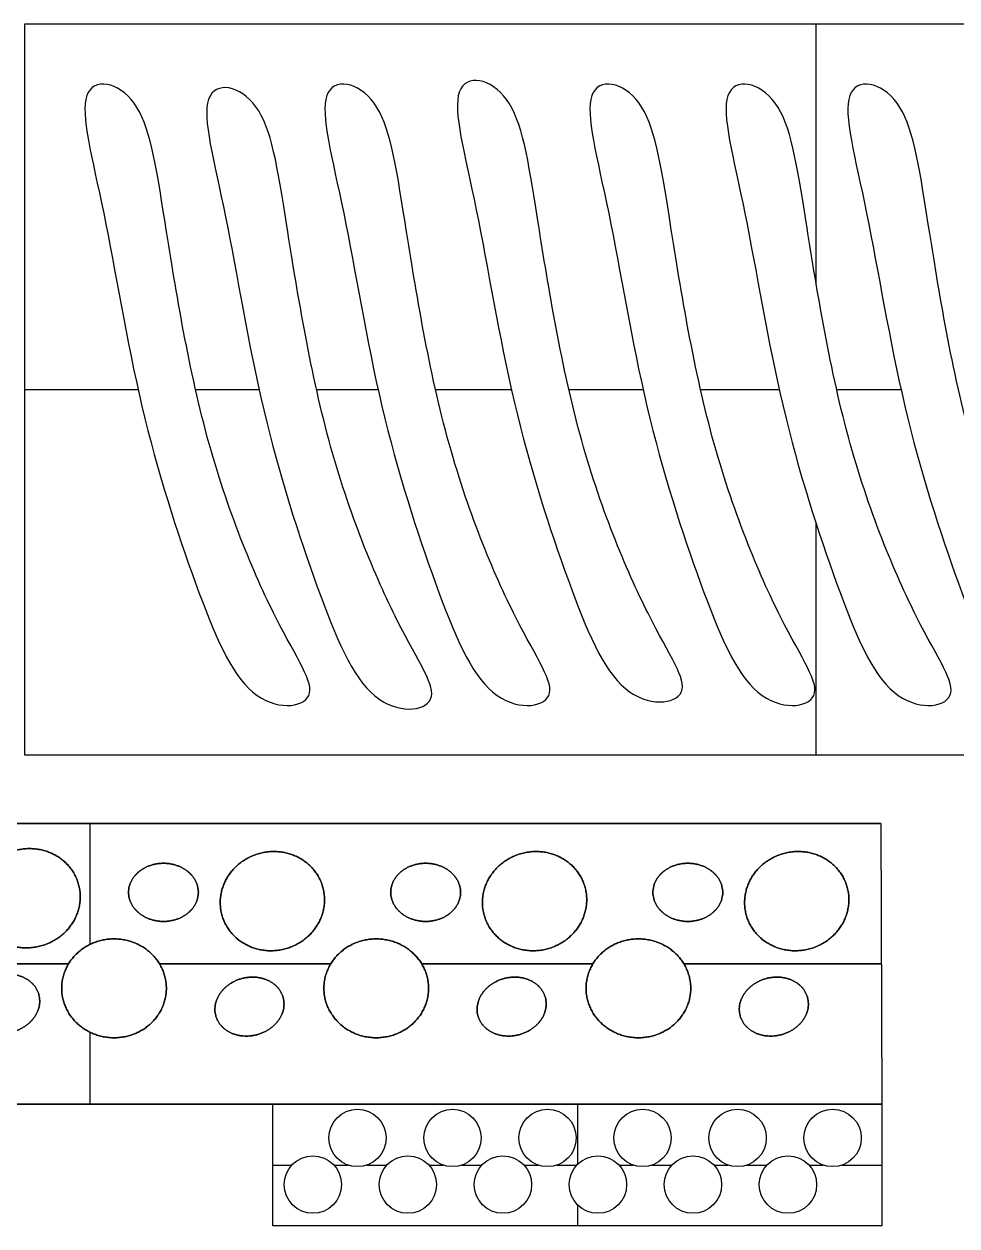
# Model space of a CAD drawing. Header units: millimetres. Extents: x -1400 to 322, y -767 to 376.
# Drawn here: x -682.4 to -376, y -766.7 to -371.9 of the extents above; entities that cross this region are included whole.
import ezdxf

# ---------------------------------------------------------------- set-up
doc = ezdxf.new("R2010")
doc.units = ezdxf.units.MM
doc.layers.add('Default', color=18, linetype='Continuous', true_color=0x000000)

msp = doc.modelspace()

# ---------------------------------------------------------------- linework, layer by layer
at = {"layer": 'Default'}
for p, q in [((-162.25, -371.92, 208.97), (-682.25, -371.92, 208.97)), ((-682.25, -371.92, 208.97), (-682.25, -371.92, 220.97)), ((-162.25, -371.92, 220.97), (-682.25, -371.92, 220.97)), ((-682.25, -371.92, 208.97), (-682.25, -611.92, 208.97)), ((-682.25, -371.92, 220.97), (-682.25, -611.92, 220.97)), ((-162.25, -371.92, 214.97), (-682.25, -371.92, 214.97)), ((-682.25, -371.92, 214.97), (-682.25, -611.92, 214.97)), ((-422.25, -371.92, 208.97), (-422.25, -371.92, 220.97)), ((-422.25, -457.2, 208.97), (-422.25, -371.92, 208.97)), ((-422.25, -457.2, 220.97), (-422.25, -371.92, 220.97)), ((-539.43, -394.27, 208.97), (-539.43, -394.27, 220.97)), ((-661.75, -395.44, 208.97), (-661.75, -395.44, 220.97)), ((-646.22, -397.91, 208.97), (-646.22, -397.91, 220.97)), ((-621.76, -396.62, 208.97), (-621.76, -396.62, 220.97)), ((-582.95, -395.44, 208.97), (-582.95, -395.44, 220.97)), ((-567.42, -397.91, 208.97), (-567.42, -397.91, 220.97)), ((-523.91, -396.74, 208.97), (-523.91, -396.74, 220.97)), ((-495.91, -395.44, 208.97), (-495.91, -395.44, 220.97)), ((-480.39, -397.91, 208.97), (-480.39, -397.91, 220.97)), ((-451.22, -395.44, 208.97), (-451.22, -395.44, 220.97)), ((-435.7, -397.91, 208.97), (-435.7, -397.91, 220.97)), ((-411.22, -395.44, 208.97), (-411.22, -395.44, 220.97)), ((-395.7, -397.91, 208.97), (-395.7, -397.91, 220.97)), ((-606.24, -399.09, 208.97), (-606.24, -399.09, 220.97)), ((-656.2, -434.09, 208.97), (-656.2, -434.09, 220.97)), ((-577.4, -434.09, 208.97), (-577.4, -434.09, 220.97)), ((-533.88, -432.91, 208.97), (-533.88, -432.91, 220.97)), ((-490.37, -434.09, 208.97), (-490.37, -434.09, 220.97)), ((-445.67, -434.09, 208.97), (-445.67, -434.09, 220.97)), ((-405.67, -434.09, 208.97), (-405.67, -434.09, 220.97)), ((-636.06, -436.97, 208.97), (-636.06, -436.97, 220.97)), ((-616.21, -435.27, 208.97), (-616.21, -435.27, 220.97)), ((-596.07, -438.15, 208.97), (-596.07, -438.15, 220.97)), ((-557.26, -436.97, 208.97), (-557.26, -436.97, 220.97)), ((-513.74, -435.8, 208.97), (-513.74, -435.8, 220.97)), ((-470.22, -436.97, 208.97), (-470.22, -436.97, 220.97)), ((-425.53, -436.97, 208.97), (-425.53, -436.97, 220.97)), ((-385.53, -436.97, 208.97), (-385.53, -436.97, 220.97)), ((-682.25, -491.92, 208.97), (-682.25, -491.92, 220.97)), ((-682.25, -491.92, 208.97), (-644.92, -491.92, 208.97)), ((-682.25, -491.92, 220.97), (-644.92, -491.92, 220.97)), ((-626.06, -491.92, 208.97), (-605.19, -491.92, 208.97)), ((-626.06, -491.92, 220.97), (-605.19, -491.92, 220.97)), ((-586.33, -491.92, 208.97), (-566.12, -491.92, 208.97)), ((-586.33, -491.92, 220.97), (-566.12, -491.92, 220.97)), ((-547.26, -491.92, 208.97), (-522.34, -491.92, 208.97)), ((-547.26, -491.92, 220.97), (-522.34, -491.92, 220.97)), ((-503.47, -491.92, 208.97), (-479.09, -491.92, 208.97)), ((-503.47, -491.92, 220.97), (-479.09, -491.92, 220.97)), ((-460.22, -491.92, 208.97), (-434.39, -491.92, 208.97)), ((-460.22, -491.92, 220.97), (-434.39, -491.92, 220.97)), ((-415.53, -491.92, 208.97), (-394.39, -491.92, 208.97)), ((-415.53, -491.92, 220.97), (-394.39, -491.92, 220.97)), ((-521.33, -496.29, 208.97), (-521.33, -496.29, 220.97)), ((-643.65, -497.46, 208.97), (-643.65, -497.46, 220.97)), ((-603.66, -498.64, 208.97), (-603.66, -498.64, 220.97)), ((-564.85, -497.46, 208.97), (-564.85, -497.46, 220.97)), ((-477.82, -497.46, 208.97), (-477.82, -497.46, 220.97)), ((-433.12, -497.46, 208.97), (-433.12, -497.46, 220.97)), ((-393.12, -497.46, 208.97), (-393.12, -497.46, 220.97)), ((-622.19, -507.59, 208.97), (-622.19, -507.59, 220.97)), ((-582.2, -508.77, 208.97), (-582.2, -508.77, 220.97)), ((-543.39, -507.59, 208.97), (-543.39, -507.59, 220.97)), ((-499.87, -506.42, 208.97), (-499.87, -506.42, 220.97)), ((-456.35, -507.59, 208.97), (-456.35, -507.59, 220.97)), ((-411.66, -507.59, 208.97), (-411.66, -507.59, 220.97)), ((-422.25, -611.92, 208.97), (-422.25, -536.02, 208.97)), ((-422.25, -611.92, 220.97), (-422.25, -536.02, 220.97)), ((-626.05, -555.56, 208.97), (-626.05, -555.56, 220.97)), ((-547.25, -555.56, 208.97), (-547.25, -555.56, 220.97)), ((-503.74, -554.39, 208.97), (-503.74, -554.39, 220.97)), ((-460.22, -555.56, 208.97), (-460.22, -555.56, 220.97)), ((-415.53, -555.56, 208.97), (-415.53, -555.56, 220.97)), ((-586.07, -556.74, 208.97), (-586.07, -556.74, 220.97)), ((-599.79, -566.63, 208.97), (-599.79, -566.63, 220.97)), ((-559.8, -567.8, 208.97), (-559.8, -567.8, 220.97)), ((-520.99, -566.63, 208.97), (-520.99, -566.63, 220.97)), ((-477.47, -565.45, 208.97), (-477.47, -565.45, 220.97)), ((-433.95, -566.63, 208.97), (-433.95, -566.63, 220.97)), ((-389.26, -566.63, 208.97), (-389.26, -566.63, 220.97)), ((-607.22, -591.37, 208.97), (-607.22, -591.37, 220.97)), ((-528.42, -591.37, 208.97), (-528.42, -591.37, 220.97)), ((-484.9, -590.19, 208.97), (-484.9, -590.19, 220.97)), ((-466.52, -591.24, 208.97), (-466.52, -591.24, 220.97)), ((-441.38, -591.37, 208.97), (-441.38, -591.37, 220.97)), ((-396.69, -591.37, 208.97), (-396.69, -591.37, 220.97)), ((-588.84, -592.42, 208.97), (-588.84, -592.42, 220.97)), ((-567.23, -592.54, 208.97), (-567.23, -592.54, 220.97)), ((-548.85, -593.59, 208.97), (-548.85, -593.59, 220.97)), ((-510.04, -592.42, 208.97), (-510.04, -592.42, 220.97)), ((-423.01, -592.42, 208.97), (-423.01, -592.42, 220.97)), ((-378.31, -592.42, 208.97), (-378.31, -592.42, 220.97)), ((-682.25, -611.92, 208.97), (-162.25, -611.92, 208.97)), ((-682.25, -611.92, 220.97), (-162.25, -611.92, 220.97)), ((-682.25, -611.92, 208.97), (-682.25, -611.92, 220.97)), ((-682.25, -611.92, 214.97), (-162.25, -611.92, 214.97)), ((-422.25, -611.92, 208.97), (-422.25, -611.92, 220.97)), ((-920.97, -634.49, -74.37), (-400.97, -634.49, -74.37)), ((-400.97, -634.49, -62.37), (-920.97, -634.49, -62.37)), ((-920.97, -634.49, -68.37), (-400.97, -634.49, -68.37)), ((-660.97, -634.49, -74.37), (-660.97, -634.49, -62.37)), ((-660.81, -634.49, -74.37), (-660.81, -674.27, -74.37)), ((-660.81, -634.49, -62.37), (-660.81, -674.27, -62.37)), ((-400.97, -634.49, -74.37), (-400.66, -726.7, -74.37)), ((-400.97, -634.49, -74.37), (-400.97, -634.49, -62.37)), ((-400.97, -634.49, -62.37), (-400.66, -726.7, -62.37)), ((-400.97, -634.49, -68.37), (-400.66, -726.7, -68.37)), ((-672.27, -644.82, -62.37), (-672.27, -644.82, -74.37)), ((-592.05, -645.77, -62.37), (-592.05, -645.77, -74.37)), ((-505.96, -645.77, -62.37), (-505.96, -645.77, -74.37)), ((-419.86, -645.77, -62.37), (-419.86, -645.77, -74.37)), ((-644.69, -650.37, -62.37), (-644.69, -650.37, -74.37)), ((-628.48, -650.37, -62.37), (-628.48, -650.37, -74.37)), ((-558.59, -650.37, -62.37), (-558.59, -650.37, -74.37)), ((-542.38, -650.37, -62.37), (-542.38, -650.37, -74.37)), ((-472.5, -650.37, -62.37), (-472.5, -650.37, -74.37)), ((-456.29, -650.37, -62.37), (-456.29, -650.37, -74.37)), ((-615.53, -652.06, -62.37), (-615.53, -652.06, -74.37)), ((-529.44, -652.06, -62.37), (-529.44, -652.06, -74.37)), ((-443.34, -652.06, -62.37), (-443.34, -652.06, -74.37)), ((-666.33, -667, -62.37), (-666.33, -667, -74.37)), ((-644.69, -663.88, -62.37), (-644.69, -663.88, -74.37)), ((-628.48, -663.88, -62.37), (-628.48, -663.88, -74.37)), ((-558.59, -663.88, -62.37), (-558.59, -663.88, -74.37)), ((-542.38, -663.88, -62.37), (-542.38, -663.88, -74.37)), ((-472.5, -663.88, -62.37), (-472.5, -663.88, -74.37)), ((-456.29, -663.88, -62.37), (-456.29, -663.88, -74.37)), ((-586.11, -667.95, -62.37), (-586.11, -667.95, -74.37)), ((-500.01, -667.95, -62.37), (-500.01, -667.95, -74.37)), ((-413.92, -667.95, -62.37), (-413.92, -667.95, -74.37)), ((-609.59, -674.24, -62.37), (-609.59, -674.24, -74.37)), ((-523.49, -674.24, -62.37), (-523.49, -674.24, -74.37)), ((-437.4, -674.24, -62.37), (-437.4, -674.24, -74.37)), ((-664.97, -677.16, -62.37), (-664.97, -677.16, -74.37)), ((-640.66, -677.16, -62.37), (-640.66, -677.16, -74.37)), ((-578.88, -677.16, -62.37), (-578.88, -677.16, -74.37)), ((-554.57, -677.16, -62.37), (-554.57, -677.16, -74.37)), ((-492.78, -677.16, -62.37), (-492.78, -677.16, -74.37)), ((-468.47, -677.16, -62.37), (-468.47, -677.16, -74.37)), ((-717.58, -680.59, -74.37), (-667.75, -680.59, -74.37)), ((-667.75, -680.59, -62.37), (-717.58, -680.59, -62.37)), ((-637.89, -680.59, -74.37), (-581.65, -680.59, -74.37)), ((-581.65, -680.59, -62.37), (-637.89, -680.59, -62.37)), ((-551.79, -680.59, -74.37), (-495.56, -680.59, -74.37)), ((-495.56, -680.59, -62.37), (-551.79, -680.59, -62.37)), ((-465.7, -680.59, -74.37), (-400.81, -680.59, -74.37)), ((-400.81, -680.59, -62.37), (-465.7, -680.59, -62.37)), ((-400.81, -680.59, -74.37), (-400.81, -680.59, -62.37)), ((-602.27, -686.03, -62.37), (-602.27, -686.03, -74.37)), ((-516.17, -686.03, -62.37), (-516.17, -686.03, -74.37)), ((-430.07, -686.03, -62.37), (-430.07, -686.03, -74.37)), ((-617.92, -690.23, -62.37), (-617.92, -690.23, -74.37)), ((-531.83, -690.23, -62.37), (-531.83, -690.23, -74.37)), ((-445.73, -690.23, -62.37), (-445.73, -690.23, -74.37)), ((-678.99, -698.12, -62.37), (-678.99, -698.12, -74.37)), ((-664.97, -700.12, -62.37), (-664.97, -700.12, -74.37)), ((-640.66, -700.12, -62.37), (-640.66, -700.12, -74.37)), ((-598.77, -699.08, -62.37), (-598.77, -699.08, -74.37)), ((-578.88, -700.12, -62.37), (-578.88, -700.12, -74.37)), ((-554.57, -700.12, -62.37), (-554.57, -700.12, -74.37)), ((-512.68, -699.08, -62.37), (-512.68, -699.08, -74.37)), ((-492.78, -700.12, -62.37), (-492.78, -700.12, -74.37)), ((-468.47, -700.12, -62.37), (-468.47, -700.12, -74.37)), ((-426.58, -699.08, -62.37), (-426.58, -699.08, -74.37)), ((-660.81, -703.01, -74.37), (-660.81, -726.7, -74.37)), ((-660.81, -703.01, -62.37), (-660.81, -726.7, -62.37)), ((-614.43, -703.27, -62.37), (-614.43, -703.27, -74.37)), ((-528.33, -703.27, -62.37), (-528.33, -703.27, -74.37)), ((-442.23, -703.27, -62.37), (-442.23, -703.27, -74.37)), ((-920.66, -726.7, -74.37), (-600.66, -726.7, -74.37)), ((-600.66, -726.7, -62.37), (-920.66, -726.7, -62.37)), ((-920.66, -726.7, -68.37), (-600.66, -726.7, -68.37)), ((-660.66, -726.7, -74.37), (-660.66, -726.7, -62.37)), ((-400.66, -726.7, -62.37), (-600.66, -726.7, -62.37)), ((-600.66, -726.7, -74.37), (-400.66, -726.7, -74.37)), ((-600.66, -726.7, -62.37), (-600.66, -726.7, -74.37)), ((-600.66, -766.7, -62.37), (-600.66, -726.7, -62.37)), ((-600.66, -766.7, -74.37), (-600.66, -726.7, -74.37)), ((-600.66, -766.7, -68.37), (-600.66, -726.7, -68.37)), ((-500.66, -726.7, -62.37), (-500.66, -746.54, -62.37)), ((-500.66, -726.7, -74.37), (-500.66, -746.54, -74.37)), ((-400.66, -726.7, -74.37), (-400.66, -726.7, -62.37)), ((-400.66, -726.7, -62.37), (-400.66, -766.7, -62.37)), ((-400.66, -726.7, -74.37), (-400.66, -766.7, -74.37)), ((-400.66, -726.7, -68.37), (-400.66, -766.7, -68.37)), ((-580.08, -731.74, -62.37), (-580.08, -731.74, -74.37)), ((-566.81, -730.58, -62.37), (-566.81, -730.58, -74.37)), ((-548.88, -731.74, -62.37), (-548.88, -731.74, -74.37)), ((-535.61, -730.58, -62.37), (-535.61, -730.58, -74.37)), ((-517.68, -731.74, -62.37), (-517.68, -731.74, -74.37)), ((-504.41, -730.58, -62.37), (-504.41, -730.58, -74.37)), ((-486.48, -731.74, -62.37), (-486.48, -731.74, -74.37)), ((-473.2, -730.58, -62.37), (-473.2, -730.58, -74.37)), ((-455.28, -731.74, -62.37), (-455.28, -731.74, -74.37)), ((-442, -730.58, -62.37), (-442, -730.58, -74.37)), ((-424.08, -731.74, -62.37), (-424.08, -731.74, -74.37)), ((-410.8, -730.58, -62.37), (-410.8, -730.58, -74.37)), ((-581.46, -745.89, -62.37), (-581.46, -745.89, -74.37)), ((-578.92, -745.01, -62.37), (-578.92, -745.01, -74.37)), ((-565.65, -743.85, -62.37), (-565.65, -743.85, -74.37)), ((-550.26, -745.89, -62.37), (-550.26, -745.89, -74.37)), ((-547.72, -745.01, -62.37), (-547.72, -745.01, -74.37)), ((-534.44, -743.85, -62.37), (-534.44, -743.85, -74.37)), ((-519.06, -745.89, -62.37), (-519.06, -745.89, -74.37)), ((-516.52, -745.01, -62.37), (-516.52, -745.01, -74.37)), ((-503.24, -743.85, -62.37), (-503.24, -743.85, -74.37)), ((-487.86, -745.89, -62.37), (-487.86, -745.89, -74.37)), ((-485.32, -745.01, -62.37), (-485.32, -745.01, -74.37)), ((-472.04, -743.85, -62.37), (-472.04, -743.85, -74.37)), ((-456.65, -745.89, -62.37), (-456.65, -745.89, -74.37)), ((-454.12, -745.01, -62.37), (-454.12, -745.01, -74.37)), ((-440.84, -743.85, -62.37), (-440.84, -743.85, -74.37)), ((-425.45, -745.89, -62.37), (-425.45, -745.89, -74.37)), ((-422.92, -745.01, -62.37), (-422.92, -745.01, -74.37)), ((-409.64, -743.85, -62.37), (-409.64, -743.85, -74.37)), ((-600.66, -746.7, -62.37), (-600.66, -746.7, -74.37)), ((-600.66, -746.7, -62.37), (-594.42, -746.7, -62.37)), ((-600.66, -746.7, -74.37), (-594.42, -746.7, -74.37)), ((-594.74, -747.06, -62.37), (-594.74, -747.06, -74.37)), ((-580.61, -746.7, -62.37), (-575.96, -746.7, -62.37)), ((-580.61, -746.7, -74.37), (-575.96, -746.7, -74.37)), ((-569.77, -746.7, -62.37), (-563.22, -746.7, -62.37)), ((-569.77, -746.7, -74.37), (-563.22, -746.7, -74.37)), ((-563.53, -747.06, -62.37), (-563.53, -747.06, -74.37)), ((-549.41, -746.7, -62.37), (-544.75, -746.7, -62.37)), ((-549.41, -746.7, -74.37), (-544.75, -746.7, -74.37)), ((-538.57, -746.7, -62.37), (-532.02, -746.7, -62.37)), ((-538.57, -746.7, -74.37), (-532.02, -746.7, -74.37)), ((-532.33, -747.06, -62.37), (-532.33, -747.06, -74.37)), ((-518.21, -746.7, -62.37), (-513.55, -746.7, -62.37)), ((-518.21, -746.7, -74.37), (-513.55, -746.7, -74.37)), ((-507.37, -746.7, -62.37), (-500.82, -746.7, -62.37)), ((-507.37, -746.7, -74.37), (-500.82, -746.7, -74.37)), ((-501.13, -747.06, -62.37), (-501.13, -747.06, -74.37)), ((-487.01, -746.7, -62.37), (-482.35, -746.7, -62.37)), ((-487.01, -746.7, -74.37), (-482.35, -746.7, -74.37)), ((-476.17, -746.7, -62.37), (-469.61, -746.7, -62.37)), ((-476.17, -746.7, -74.37), (-469.61, -746.7, -74.37)), ((-469.93, -747.06, -62.37), (-469.93, -747.06, -74.37)), ((-455.81, -746.7, -62.37), (-451.15, -746.7, -62.37)), ((-455.81, -746.7, -74.37), (-451.15, -746.7, -74.37)), ((-444.97, -746.7, -62.37), (-438.41, -746.7, -62.37)), ((-444.97, -746.7, -74.37), (-438.41, -746.7, -74.37)), ((-438.73, -747.06, -62.37), (-438.73, -747.06, -74.37)), ((-424.61, -746.7, -62.37), (-419.95, -746.7, -62.37)), ((-424.61, -746.7, -74.37), (-419.95, -746.7, -74.37)), ((-413.77, -746.7, -62.37), (-400.66, -746.7, -62.37)), ((-413.77, -746.7, -74.37), (-400.66, -746.7, -74.37)), ((-400.66, -746.7, -62.37), (-400.66, -746.7, -74.37)), ((-593.57, -760.33, -62.37), (-593.57, -760.33, -74.37)), ((-580.3, -759.17, -62.37), (-580.3, -759.17, -74.37)), ((-562.37, -760.33, -62.37), (-562.37, -760.33, -74.37)), ((-549.1, -759.17, -62.37), (-549.1, -759.17, -74.37)), ((-531.17, -760.33, -62.37), (-531.17, -760.33, -74.37)), ((-517.9, -759.17, -62.37), (-517.9, -759.17, -74.37)), ((-500.66, -759.69, -62.37), (-500.66, -766.7, -62.37)), ((-500.66, -759.69, -74.37), (-500.66, -766.7, -74.37)), ((-499.97, -760.33, -62.37), (-499.97, -760.33, -74.37)), ((-486.69, -759.17, -62.37), (-486.69, -759.17, -74.37)), ((-468.77, -760.33, -62.37), (-468.77, -760.33, -74.37)), ((-455.49, -759.17, -62.37), (-455.49, -759.17, -74.37)), ((-437.57, -760.33, -62.37), (-437.57, -760.33, -74.37)), ((-424.29, -759.17, -62.37), (-424.29, -759.17, -74.37)), ((-400.66, -766.7, -62.37), (-600.66, -766.7, -62.37)), ((-600.66, -766.7, -62.37), (-600.66, -766.7, -74.37)), ((-400.66, -766.7, -74.37), (-600.66, -766.7, -74.37)), ((-400.66, -766.7, -68.37), (-600.66, -766.7, -68.37)), ((-500.66, -766.7, -62.37), (-500.66, -766.7, -74.37)), ((-400.66, -766.7, -62.37), (-400.66, -766.7, -74.37))]:
    msp.add_line(p, q, dxfattribs=at)
for centre in [(-572.87, -737.8, -62.37), (-572.87, -737.8, -74.37), (-541.66, -737.8, -62.37), (-541.66, -737.8, -74.37), (-510.46, -737.8, -62.37), (-510.46, -737.8, -74.37), (-479.26, -737.8, -62.37), (-479.26, -737.8, -74.37), (-448.06, -737.8, -62.37), (-448.06, -737.8, -74.37), (-416.86, -737.8, -62.37), (-416.86, -737.8, -74.37), (-587.52, -753.11, -62.37), (-587.52, -753.11, -74.37), (-556.32, -753.11, -62.37), (-556.32, -753.11, -74.37), (-525.11, -753.11, -62.37), (-525.11, -753.11, -74.37), (-493.91, -753.11, -62.37), (-493.91, -753.11, -74.37), (-462.71, -753.11, -62.37), (-462.71, -753.11, -74.37), (-431.51, -753.11, -62.37), (-431.51, -753.11, -74.37)]:
    msp.add_circle(centre, 9.42, dxfattribs=at)
for points in [[(-661.75, -395.44, 208.97), (-659.58, -389.29, 208.97), (-651.33, -390.91, 208.97), (-646.22, -397.91, 208.97), (-641.12, -404.92, 208.97), (-639.17, -417.29, 208.97), (-636.06, -436.97, 208.97), (-632.95, -456.66, 208.97), (-628.68, -483.64, 208.97), (-622.19, -507.59, 208.97), (-615.69, -531.54, 208.97), (-606.95, -552.45, 208.97), (-599.79, -566.63, 208.97), (-592.62, -580.8, 208.97), (-587.03, -588.25, 208.97), (-588.84, -592.42, 208.97), (-590.65, -596.59, 208.97), (-599.86, -597.49, 208.97), (-607.22, -591.37, 208.97), (-614.57, -585.25, 208.97), (-620.06, -572.11, 208.97), (-626.05, -555.56, 208.97), (-632.05, -539.01, 208.97), (-638.56, -519.05, 208.97), (-643.65, -497.46, 208.97), (-648.74, -475.87, 208.97), (-652.4, -452.66, 208.97), (-656.2, -434.09, 208.97), (-659.99, -415.52, 208.97), (-663.91, -401.59, 208.97), (-661.75, -395.44, 208.97)], [(-661.75, -395.44, 220.97), (-659.58, -389.29, 220.97), (-651.33, -390.91, 220.97), (-646.22, -397.91, 220.97), (-641.12, -404.92, 220.97), (-639.17, -417.29, 220.97), (-636.06, -436.97, 220.97), (-632.95, -456.66, 220.97), (-628.68, -483.64, 220.97), (-622.19, -507.59, 220.97), (-615.69, -531.54, 220.97), (-606.95, -552.45, 220.97), (-599.79, -566.63, 220.97), (-592.62, -580.8, 220.97), (-587.03, -588.25, 220.97), (-588.84, -592.42, 220.97), (-590.65, -596.59, 220.97), (-599.86, -597.49, 220.97), (-607.22, -591.37, 220.97), (-614.57, -585.25, 220.97), (-620.06, -572.11, 220.97), (-626.05, -555.56, 220.97), (-632.05, -539.01, 220.97), (-638.56, -519.05, 220.97), (-643.65, -497.46, 220.97), (-648.74, -475.87, 220.97), (-652.4, -452.66, 220.97), (-656.2, -434.09, 220.97), (-659.99, -415.52, 220.97), (-663.91, -401.59, 220.97), (-661.75, -395.44, 220.97)], [(-621.76, -396.62, 208.97), (-619.59, -390.47, 208.97), (-611.34, -392.09, 208.97), (-606.24, -399.09, 208.97), (-601.13, -406.09, 208.97), (-599.18, -418.47, 208.97), (-596.07, -438.15, 208.97), (-592.96, -457.83, 208.97), (-588.7, -484.82, 208.97), (-582.2, -508.77, 208.97), (-575.7, -532.72, 208.97), (-566.96, -553.63, 208.97), (-559.8, -567.8, 208.97), (-552.63, -581.98, 208.97), (-547.04, -589.42, 208.97), (-548.85, -593.59, 208.97), (-550.66, -597.76, 208.97), (-559.88, -598.66, 208.97), (-567.23, -592.54, 208.97), (-574.58, -586.43, 208.97), (-580.07, -573.29, 208.97), (-586.07, -556.74, 208.97), (-592.06, -540.19, 208.97), (-598.57, -520.23, 208.97), (-603.66, -498.64, 208.97), (-608.75, -477.05, 208.97), (-612.42, -453.84, 208.97), (-616.21, -435.27, 208.97), (-620, -416.69, 208.97), (-623.93, -402.77, 208.97), (-621.76, -396.62, 208.97)], [(-621.76, -396.62, 220.97), (-619.59, -390.47, 220.97), (-611.34, -392.09, 220.97), (-606.24, -399.09, 220.97), (-601.13, -406.09, 220.97), (-599.18, -418.47, 220.97), (-596.07, -438.15, 220.97), (-592.96, -457.83, 220.97), (-588.7, -484.82, 220.97), (-582.2, -508.77, 220.97), (-575.7, -532.72, 220.97), (-566.96, -553.63, 220.97), (-559.8, -567.8, 220.97), (-552.63, -581.98, 220.97), (-547.04, -589.42, 220.97), (-548.85, -593.59, 220.97), (-550.66, -597.76, 220.97), (-559.88, -598.66, 220.97), (-567.23, -592.54, 220.97), (-574.58, -586.43, 220.97), (-580.07, -573.29, 220.97), (-586.07, -556.74, 220.97), (-592.06, -540.19, 220.97), (-598.57, -520.23, 220.97), (-603.66, -498.64, 220.97), (-608.75, -477.05, 220.97), (-612.42, -453.84, 220.97), (-616.21, -435.27, 220.97), (-620, -416.69, 220.97), (-623.93, -402.77, 220.97), (-621.76, -396.62, 220.97)], [(-582.95, -395.44, 208.97), (-580.78, -389.29, 208.97), (-572.53, -390.91, 208.97), (-567.42, -397.91, 208.97), (-562.32, -404.92, 208.97), (-560.37, -417.29, 208.97), (-557.26, -436.97, 208.97), (-554.15, -456.66, 208.97), (-549.88, -483.64, 208.97), (-543.39, -507.59, 208.97), (-536.89, -531.54, 208.97), (-528.15, -552.45, 208.97), (-520.99, -566.63, 208.97), (-513.82, -580.8, 208.97), (-508.23, -588.25, 208.97), (-510.04, -592.42, 208.97), (-511.85, -596.59, 208.97), (-521.06, -597.49, 208.97), (-528.42, -591.37, 208.97), (-535.77, -585.25, 208.97), (-541.26, -572.11, 208.97), (-547.25, -555.56, 208.97), (-553.25, -539.01, 208.97), (-559.76, -519.05, 208.97), (-564.85, -497.46, 208.97), (-569.94, -475.87, 208.97), (-573.6, -452.66, 208.97), (-577.4, -434.09, 208.97), (-581.19, -415.52, 208.97), (-585.11, -401.59, 208.97), (-582.95, -395.44, 208.97)], [(-582.95, -395.44, 220.97), (-580.78, -389.29, 220.97), (-572.53, -390.91, 220.97), (-567.42, -397.91, 220.97), (-562.32, -404.92, 220.97), (-560.37, -417.29, 220.97), (-557.26, -436.97, 220.97), (-554.15, -456.66, 220.97), (-549.88, -483.64, 220.97), (-543.39, -507.59, 220.97), (-536.89, -531.54, 220.97), (-528.15, -552.45, 220.97), (-520.99, -566.63, 220.97), (-513.82, -580.8, 220.97), (-508.23, -588.25, 220.97), (-510.04, -592.42, 220.97), (-511.85, -596.59, 220.97), (-521.06, -597.49, 220.97), (-528.42, -591.37, 220.97), (-535.77, -585.25, 220.97), (-541.26, -572.11, 220.97), (-547.25, -555.56, 220.97), (-553.25, -539.01, 220.97), (-559.76, -519.05, 220.97), (-564.85, -497.46, 220.97), (-569.94, -475.87, 220.97), (-573.6, -452.66, 220.97), (-577.4, -434.09, 220.97), (-581.19, -415.52, 220.97), (-585.11, -401.59, 220.97), (-582.95, -395.44, 220.97)], [(-539.43, -394.27, 208.97), (-537.27, -388.11, 208.97), (-529.01, -389.74, 208.97), (-523.91, -396.74, 208.97), (-518.8, -403.74, 208.97), (-516.85, -416.12, 208.97), (-513.74, -435.8, 208.97), (-510.63, -455.48, 208.97), (-506.37, -482.47, 208.97), (-499.87, -506.42, 208.97), (-493.37, -530.36, 208.97), (-484.64, -551.27, 208.97), (-477.47, -565.45, 208.97), (-470.31, -579.63, 208.97), (-464.71, -587.07, 208.97), (-466.52, -591.24, 208.97), (-468.33, -595.41, 208.97), (-477.55, -596.31, 208.97), (-484.9, -590.19, 208.97), (-492.25, -584.07, 208.97), (-497.74, -570.94, 208.97), (-503.74, -554.39, 208.97), (-509.74, -537.84, 208.97), (-516.25, -517.87, 208.97), (-521.33, -496.29, 208.97), (-526.42, -474.7, 208.97), (-530.09, -451.48, 208.97), (-533.88, -432.91, 208.97), (-537.68, -414.34, 208.97), (-541.6, -400.42, 208.97), (-539.43, -394.27, 208.97)], [(-539.43, -394.27, 220.97), (-537.27, -388.11, 220.97), (-529.01, -389.74, 220.97), (-523.91, -396.74, 220.97), (-518.8, -403.74, 220.97), (-516.85, -416.12, 220.97), (-513.74, -435.8, 220.97), (-510.63, -455.48, 220.97), (-506.37, -482.47, 220.97), (-499.87, -506.42, 220.97), (-493.37, -530.36, 220.97), (-484.64, -551.27, 220.97), (-477.47, -565.45, 220.97), (-470.31, -579.63, 220.97), (-464.71, -587.07, 220.97), (-466.52, -591.24, 220.97), (-468.33, -595.41, 220.97), (-477.55, -596.31, 220.97), (-484.9, -590.19, 220.97), (-492.25, -584.07, 220.97), (-497.74, -570.94, 220.97), (-503.74, -554.39, 220.97), (-509.74, -537.84, 220.97), (-516.25, -517.87, 220.97), (-521.33, -496.29, 220.97), (-526.42, -474.7, 220.97), (-530.09, -451.48, 220.97), (-533.88, -432.91, 220.97), (-537.68, -414.34, 220.97), (-541.6, -400.42, 220.97), (-539.43, -394.27, 220.97)], [(-495.91, -395.44, 208.97), (-493.75, -389.29, 208.97), (-485.5, -390.91, 208.97), (-480.39, -397.91, 208.97), (-475.29, -404.92, 208.97), (-473.33, -417.29, 208.97), (-470.22, -436.97, 208.97), (-467.12, -456.66, 208.97), (-462.85, -483.64, 208.97), (-456.35, -507.59, 208.97), (-449.85, -531.54, 208.97), (-441.12, -552.45, 208.97), (-433.95, -566.63, 208.97), (-426.79, -580.8, 208.97), (-421.2, -588.25, 208.97), (-423.01, -592.42, 208.97), (-424.82, -596.59, 208.97), (-434.03, -597.49, 208.97), (-441.38, -591.37, 208.97), (-448.73, -585.25, 208.97), (-454.22, -572.11, 208.97), (-460.22, -555.56, 208.97), (-466.22, -539.01, 208.97), (-472.73, -519.05, 208.97), (-477.82, -497.46, 208.97), (-482.9, -475.87, 208.97), (-486.57, -452.66, 208.97), (-490.37, -434.09, 208.97), (-494.16, -415.52, 208.97), (-498.08, -401.59, 208.97), (-495.91, -395.44, 208.97)], [(-495.91, -395.44, 220.97), (-493.75, -389.29, 220.97), (-485.5, -390.91, 220.97), (-480.39, -397.91, 220.97), (-475.29, -404.92, 220.97), (-473.33, -417.29, 220.97), (-470.22, -436.97, 220.97), (-467.12, -456.66, 220.97), (-462.85, -483.64, 220.97), (-456.35, -507.59, 220.97), (-449.85, -531.54, 220.97), (-441.12, -552.45, 220.97), (-433.95, -566.63, 220.97), (-426.79, -580.8, 220.97), (-421.2, -588.25, 220.97), (-423.01, -592.42, 220.97), (-424.82, -596.59, 220.97), (-434.03, -597.49, 220.97), (-441.38, -591.37, 220.97), (-448.73, -585.25, 220.97), (-454.22, -572.11, 220.97), (-460.22, -555.56, 220.97), (-466.22, -539.01, 220.97), (-472.73, -519.05, 220.97), (-477.82, -497.46, 220.97), (-482.9, -475.87, 220.97), (-486.57, -452.66, 220.97), (-490.37, -434.09, 220.97), (-494.16, -415.52, 220.97), (-498.08, -401.59, 220.97), (-495.91, -395.44, 220.97)], [(-451.22, -395.44, 208.97), (-449.06, -389.29, 208.97), (-440.8, -390.91, 208.97), (-435.7, -397.91, 208.97), (-430.6, -404.92, 208.97), (-428.64, -417.29, 208.97), (-425.53, -436.97, 208.97), (-422.42, -456.66, 208.97), (-418.16, -483.64, 208.97), (-411.66, -507.59, 208.97), (-405.16, -531.54, 208.97), (-396.43, -552.45, 208.97), (-389.26, -566.63, 208.97), (-382.1, -580.8, 208.97), (-376.5, -588.25, 208.97), (-378.31, -592.42, 208.97), (-380.12, -596.59, 208.97), (-389.34, -597.49, 208.97), (-396.69, -591.37, 208.97), (-404.04, -585.25, 208.97), (-409.53, -572.11, 208.97), (-415.53, -555.56, 208.97), (-421.53, -539.01, 208.97), (-428.04, -519.05, 208.97), (-433.12, -497.46, 208.97), (-438.21, -475.87, 208.97), (-441.88, -452.66, 208.97), (-445.67, -434.09, 208.97), (-449.47, -415.52, 208.97), (-453.39, -401.59, 208.97), (-451.22, -395.44, 208.97)], [(-451.22, -395.44, 220.97), (-449.06, -389.29, 220.97), (-440.8, -390.91, 220.97), (-435.7, -397.91, 220.97), (-430.6, -404.92, 220.97), (-428.64, -417.29, 220.97), (-425.53, -436.97, 220.97), (-422.42, -456.66, 220.97), (-418.16, -483.64, 220.97), (-411.66, -507.59, 220.97), (-405.16, -531.54, 220.97), (-396.43, -552.45, 220.97), (-389.26, -566.63, 220.97), (-382.1, -580.8, 220.97), (-376.5, -588.25, 220.97), (-378.31, -592.42, 220.97), (-380.12, -596.59, 220.97), (-389.34, -597.49, 220.97), (-396.69, -591.37, 220.97), (-404.04, -585.25, 220.97), (-409.53, -572.11, 220.97), (-415.53, -555.56, 220.97), (-421.53, -539.01, 220.97), (-428.04, -519.05, 220.97), (-433.12, -497.46, 220.97), (-438.21, -475.87, 220.97), (-441.88, -452.66, 220.97), (-445.67, -434.09, 220.97), (-449.47, -415.52, 220.97), (-453.39, -401.59, 220.97), (-451.22, -395.44, 220.97)], [(-411.22, -395.44, 208.97), (-409.06, -389.29, 208.97), (-400.8, -390.91, 208.97), (-395.7, -397.91, 208.97), (-390.6, -404.92, 208.97), (-388.64, -417.29, 208.97), (-385.53, -436.97, 208.97), (-382.42, -456.66, 208.97), (-378.16, -483.64, 208.97), (-371.66, -507.59, 208.97), (-365.16, -531.54, 208.97), (-356.43, -552.45, 208.97), (-349.26, -566.63, 208.97), (-342.1, -580.8, 208.97), (-336.5, -588.25, 208.97), (-338.31, -592.42, 208.97), (-340.12, -596.59, 208.97), (-349.34, -597.49, 208.97), (-356.69, -591.37, 208.97), (-364.04, -585.25, 208.97), (-369.53, -572.11, 208.97), (-375.53, -555.56, 208.97), (-381.53, -539.01, 208.97), (-388.04, -519.05, 208.97), (-393.12, -497.46, 208.97), (-398.21, -475.87, 208.97), (-401.88, -452.66, 208.97), (-405.67, -434.09, 208.97), (-409.47, -415.52, 208.97), (-413.39, -401.59, 208.97), (-411.22, -395.44, 208.97)], [(-411.22, -395.44, 220.97), (-409.06, -389.29, 220.97), (-400.8, -390.91, 220.97), (-395.7, -397.91, 220.97), (-390.6, -404.92, 220.97), (-388.64, -417.29, 220.97), (-385.53, -436.97, 220.97), (-382.42, -456.66, 220.97), (-378.16, -483.64, 220.97), (-371.66, -507.59, 220.97), (-365.16, -531.54, 220.97), (-356.43, -552.45, 220.97), (-349.26, -566.63, 220.97), (-342.1, -580.8, 220.97), (-336.5, -588.25, 220.97), (-338.31, -592.42, 220.97), (-340.12, -596.59, 220.97), (-349.34, -597.49, 220.97), (-356.69, -591.37, 220.97), (-364.04, -585.25, 220.97), (-369.53, -572.11, 220.97), (-375.53, -555.56, 220.97), (-381.53, -539.01, 220.97), (-388.04, -519.05, 220.97), (-393.12, -497.46, 220.97), (-398.21, -475.87, 220.97), (-401.88, -452.66, 220.97), (-405.67, -434.09, 220.97), (-409.47, -415.52, 220.97), (-413.39, -401.59, 220.97), (-411.22, -395.44, 220.97)]]:
    msp.add_open_spline(points, degree=3, knots=[0, 0, 0, 0, 51.144202, 51.144202, 51.144202, 102.288404, 102.288404, 102.288404, 153.432606, 153.432606, 153.432606, 204.576808, 204.576808, 204.576808, 255.721009, 255.721009, 255.721009, 306.865211, 306.865211, 306.865211, 358.009413, 358.009413, 358.009413, 409.153615, 409.153615, 409.153615, 460.297817, 460.297817, 460.297817, 511.442019, 511.442019, 511.442019, 511.442019], dxfattribs=at)
for points, knots in [([(-689.81, -673.29, -74.37), (-675.1, -681.23, -74.37), (-666.33, -667, -74.37), (-657.56, -652.76, -74.37), (-672.27, -644.82, -74.37), (-686.98, -636.87, -74.37), (-695.75, -651.11, -74.37), (-704.52, -665.34, -74.37), (-689.81, -673.29, -74.37)], [-140.018537, -140.018537, -140.018537, -105.013903, -105.013903, -70.009269, -70.009269, -35.004634, -35.004634, 0, 0, 0]), ([(-689.81, -673.29, -62.37), (-704.52, -665.34, -62.37), (-695.75, -651.11, -62.37), (-686.98, -636.87, -62.37), (-672.27, -644.82, -62.37), (-657.56, -652.76, -62.37), (-666.33, -667, -62.37), (-675.1, -681.23, -62.37), (-689.81, -673.29, -62.37)], [0, 0, 0, 35.004634, 35.004634, 70.009269, 70.009269, 105.013903, 105.013903, 140.018537, 140.018537, 140.018537]), ([(-689.81, -673.29, -68.37), (-704.52, -665.34, -68.37), (-695.75, -651.11, -68.37), (-686.98, -636.87, -68.37), (-672.27, -644.82, -68.37), (-657.56, -652.76, -68.37), (-666.33, -667, -68.37), (-675.1, -681.23, -68.37), (-689.81, -673.29, -68.37)], [0, 0, 0, 35.004634, 35.004634, 70.009269, 70.009269, 105.013903, 105.013903, 140.018537, 140.018537, 140.018537]), ([(-609.59, -674.24, -74.37), (-594.88, -682.18, -74.37), (-586.11, -667.95, -74.37), (-577.34, -653.72, -74.37), (-592.05, -645.77, -74.37), (-606.76, -637.83, -74.37), (-615.53, -652.06, -74.37), (-624.3, -666.3, -74.37), (-609.59, -674.24, -74.37)], [-140.018537, -140.018537, -140.018537, -105.013903, -105.013903, -70.009269, -70.009269, -35.004634, -35.004634, 0, 0, 0]), ([(-609.59, -674.24, -62.37), (-624.3, -666.3, -62.37), (-615.53, -652.06, -62.37), (-606.76, -637.83, -62.37), (-592.05, -645.77, -62.37), (-577.34, -653.72, -62.37), (-586.11, -667.95, -62.37), (-594.88, -682.18, -62.37), (-609.59, -674.24, -62.37)], [0, 0, 0, 35.004634, 35.004634, 70.009269, 70.009269, 105.013903, 105.013903, 140.018537, 140.018537, 140.018537]), ([(-609.59, -674.24, -68.37), (-624.3, -666.3, -68.37), (-615.53, -652.06, -68.37), (-606.76, -637.83, -68.37), (-592.05, -645.77, -68.37), (-577.34, -653.72, -68.37), (-586.11, -667.95, -68.37), (-594.88, -682.18, -68.37), (-609.59, -674.24, -68.37)], [0, 0, 0, 35.004634, 35.004634, 70.009269, 70.009269, 105.013903, 105.013903, 140.018537, 140.018537, 140.018537]), ([(-523.49, -674.24, -74.37), (-508.78, -682.18, -74.37), (-500.01, -667.95, -74.37), (-491.24, -653.72, -74.37), (-505.96, -645.77, -74.37), (-520.67, -637.83, -74.37), (-529.44, -652.06, -74.37), (-538.21, -666.3, -74.37), (-523.49, -674.24, -74.37)], [-140.018537, -140.018537, -140.018537, -105.013903, -105.013903, -70.009269, -70.009269, -35.004634, -35.004634, 0, 0, 0]), ([(-523.49, -674.24, -62.37), (-538.21, -666.3, -62.37), (-529.44, -652.06, -62.37), (-520.67, -637.83, -62.37), (-505.96, -645.77, -62.37), (-491.24, -653.72, -62.37), (-500.01, -667.95, -62.37), (-508.78, -682.18, -62.37), (-523.49, -674.24, -62.37)], [0, 0, 0, 35.004634, 35.004634, 70.009269, 70.009269, 105.013903, 105.013903, 140.018537, 140.018537, 140.018537]), ([(-523.49, -674.24, -68.37), (-538.21, -666.3, -68.37), (-529.44, -652.06, -68.37), (-520.67, -637.83, -68.37), (-505.96, -645.77, -68.37), (-491.24, -653.72, -68.37), (-500.01, -667.95, -68.37), (-508.78, -682.18, -68.37), (-523.49, -674.24, -68.37)], [0, 0, 0, 35.004634, 35.004634, 70.009269, 70.009269, 105.013903, 105.013903, 140.018537, 140.018537, 140.018537]), ([(-437.4, -674.24, -74.37), (-422.69, -682.18, -74.37), (-413.92, -667.95, -74.37), (-405.15, -653.72, -74.37), (-419.86, -645.77, -74.37), (-434.57, -637.83, -74.37), (-443.34, -652.06, -74.37), (-452.11, -666.3, -74.37), (-437.4, -674.24, -74.37)], [-140.018537, -140.018537, -140.018537, -105.013903, -105.013903, -70.009269, -70.009269, -35.004634, -35.004634, 0, 0, 0]), ([(-437.4, -674.24, -62.37), (-452.11, -666.3, -62.37), (-443.34, -652.06, -62.37), (-434.57, -637.83, -62.37), (-419.86, -645.77, -62.37), (-405.15, -653.72, -62.37), (-413.92, -667.95, -62.37), (-422.69, -682.18, -62.37), (-437.4, -674.24, -62.37)], [0, 0, 0, 35.004634, 35.004634, 70.009269, 70.009269, 105.013903, 105.013903, 140.018537, 140.018537, 140.018537]), ([(-437.4, -674.24, -68.37), (-452.11, -666.3, -68.37), (-443.34, -652.06, -68.37), (-434.57, -637.83, -68.37), (-419.86, -645.77, -68.37), (-405.15, -653.72, -68.37), (-413.92, -667.95, -68.37), (-422.69, -682.18, -68.37), (-437.4, -674.24, -68.37)], [0, 0, 0, 35.004634, 35.004634, 70.009269, 70.009269, 105.013903, 105.013903, 140.018537, 140.018537, 140.018537]), ([(-628.48, -650.37, -74.37), (-636.58, -643.62, -74.37), (-644.69, -650.37, -74.37), (-652.79, -657.12, -74.37), (-644.69, -663.88, -74.37), (-636.58, -670.63, -74.37), (-628.48, -663.88, -74.37), (-620.38, -657.12, -74.37), (-628.48, -650.37, -74.37)], [-140.018537, -140.018537, -140.018537, -105.013903, -105.013903, -70.009269, -70.009269, -35.004634, -35.004634, 0, 0, 0]), ([(-628.48, -650.37, -62.37), (-620.38, -657.12, -62.37), (-628.48, -663.88, -62.37), (-636.58, -670.63, -62.37), (-644.69, -663.88, -62.37), (-652.79, -657.12, -62.37), (-644.69, -650.37, -62.37), (-636.58, -643.62, -62.37), (-628.48, -650.37, -62.37)], [0, 0, 0, 35.004634, 35.004634, 70.009269, 70.009269, 105.013903, 105.013903, 140.018537, 140.018537, 140.018537]), ([(-628.48, -650.37, -68.37), (-620.38, -657.12, -68.37), (-628.48, -663.88, -68.37), (-636.58, -670.63, -68.37), (-644.69, -663.88, -68.37), (-652.79, -657.12, -68.37), (-644.69, -650.37, -68.37), (-636.58, -643.62, -68.37), (-628.48, -650.37, -68.37)], [0, 0, 0, 35.004634, 35.004634, 70.009269, 70.009269, 105.013903, 105.013903, 140.018537, 140.018537, 140.018537]), ([(-542.38, -650.37, -74.37), (-550.49, -643.62, -74.37), (-558.59, -650.37, -74.37), (-566.7, -657.12, -74.37), (-558.59, -663.88, -74.37), (-550.49, -670.63, -74.37), (-542.38, -663.88, -74.37), (-534.28, -657.12, -74.37), (-542.38, -650.37, -74.37)], [-140.018537, -140.018537, -140.018537, -105.013903, -105.013903, -70.009269, -70.009269, -35.004634, -35.004634, 0, 0, 0]), ([(-542.38, -650.37, -62.37), (-534.28, -657.12, -62.37), (-542.38, -663.88, -62.37), (-550.49, -670.63, -62.37), (-558.59, -663.88, -62.37), (-566.7, -657.12, -62.37), (-558.59, -650.37, -62.37), (-550.49, -643.62, -62.37), (-542.38, -650.37, -62.37)], [0, 0, 0, 35.004634, 35.004634, 70.009269, 70.009269, 105.013903, 105.013903, 140.018537, 140.018537, 140.018537]), ([(-542.38, -650.37, -68.37), (-534.28, -657.12, -68.37), (-542.38, -663.88, -68.37), (-550.49, -670.63, -68.37), (-558.59, -663.88, -68.37), (-566.7, -657.12, -68.37), (-558.59, -650.37, -68.37), (-550.49, -643.62, -68.37), (-542.38, -650.37, -68.37)], [0, 0, 0, 35.004634, 35.004634, 70.009269, 70.009269, 105.013903, 105.013903, 140.018537, 140.018537, 140.018537]), ([(-456.29, -650.37, -74.37), (-464.39, -643.62, -74.37), (-472.5, -650.37, -74.37), (-480.6, -657.12, -74.37), (-472.5, -663.88, -74.37), (-464.39, -670.63, -74.37), (-456.29, -663.88, -74.37), (-448.19, -657.12, -74.37), (-456.29, -650.37, -74.37)], [-140.018537, -140.018537, -140.018537, -105.013903, -105.013903, -70.009269, -70.009269, -35.004634, -35.004634, 0, 0, 0]), ([(-456.29, -650.37, -62.37), (-448.19, -657.12, -62.37), (-456.29, -663.88, -62.37), (-464.39, -670.63, -62.37), (-472.5, -663.88, -62.37), (-480.6, -657.12, -62.37), (-472.5, -650.37, -62.37), (-464.39, -643.62, -62.37), (-456.29, -650.37, -62.37)], [0, 0, 0, 35.004634, 35.004634, 70.009269, 70.009269, 105.013903, 105.013903, 140.018537, 140.018537, 140.018537]), ([(-456.29, -650.37, -68.37), (-448.19, -657.12, -68.37), (-456.29, -663.88, -68.37), (-464.39, -670.63, -68.37), (-472.5, -663.88, -68.37), (-480.6, -657.12, -68.37), (-472.5, -650.37, -68.37), (-464.39, -643.62, -68.37), (-456.29, -650.37, -68.37)], [0, 0, 0, 35.004634, 35.004634, 70.009269, 70.009269, 105.013903, 105.013903, 140.018537, 140.018537, 140.018537]), ([(-640.66, -677.16, -74.37), (-652.82, -665.68, -74.37), (-664.97, -677.16, -74.37), (-677.13, -688.64, -74.37), (-664.97, -700.12, -74.37), (-652.82, -711.6, -74.37), (-640.66, -700.12, -74.37), (-628.51, -688.64, -74.37), (-640.66, -677.16, -74.37)], [-140.018537, -140.018537, -140.018537, -105.013903, -105.013903, -70.009269, -70.009269, -35.004634, -35.004634, 0, 0, 0]), ([(-640.66, -677.16, -62.37), (-628.51, -688.64, -62.37), (-640.66, -700.12, -62.37), (-652.82, -711.6, -62.37), (-664.97, -700.12, -62.37), (-677.13, -688.64, -62.37), (-664.97, -677.16, -62.37), (-652.82, -665.68, -62.37), (-640.66, -677.16, -62.37)], [0, 0, 0, 35.004634, 35.004634, 70.009269, 70.009269, 105.013903, 105.013903, 140.018537, 140.018537, 140.018537]), ([(-640.66, -677.16, -68.37), (-628.51, -688.64, -68.37), (-640.66, -700.12, -68.37), (-652.82, -711.6, -68.37), (-664.97, -700.12, -68.37), (-677.13, -688.64, -68.37), (-664.97, -677.16, -68.37), (-652.82, -665.68, -68.37), (-640.66, -677.16, -68.37)], [0, 0, 0, 35.004634, 35.004634, 70.009269, 70.009269, 105.013903, 105.013903, 140.018537, 140.018537, 140.018537]), ([(-554.57, -677.16, -74.37), (-566.72, -665.68, -74.37), (-578.88, -677.16, -74.37), (-591.03, -688.64, -74.37), (-578.88, -700.12, -74.37), (-566.72, -711.6, -74.37), (-554.57, -700.12, -74.37), (-542.41, -688.64, -74.37), (-554.57, -677.16, -74.37)], [-140.018537, -140.018537, -140.018537, -105.013903, -105.013903, -70.009269, -70.009269, -35.004634, -35.004634, 0, 0, 0]), ([(-554.57, -677.16, -62.37), (-542.41, -688.64, -62.37), (-554.57, -700.12, -62.37), (-566.72, -711.6, -62.37), (-578.88, -700.12, -62.37), (-591.03, -688.64, -62.37), (-578.88, -677.16, -62.37), (-566.72, -665.68, -62.37), (-554.57, -677.16, -62.37)], [0, 0, 0, 35.004634, 35.004634, 70.009269, 70.009269, 105.013903, 105.013903, 140.018537, 140.018537, 140.018537]), ([(-554.57, -677.16, -68.37), (-542.41, -688.64, -68.37), (-554.57, -700.12, -68.37), (-566.72, -711.6, -68.37), (-578.88, -700.12, -68.37), (-591.03, -688.64, -68.37), (-578.88, -677.16, -68.37), (-566.72, -665.68, -68.37), (-554.57, -677.16, -68.37)], [0, 0, 0, 35.004634, 35.004634, 70.009269, 70.009269, 105.013903, 105.013903, 140.018537, 140.018537, 140.018537]), ([(-468.47, -677.16, -74.37), (-480.63, -665.68, -74.37), (-492.78, -677.16, -74.37), (-504.94, -688.64, -74.37), (-492.78, -700.12, -74.37), (-480.63, -711.6, -74.37), (-468.47, -700.12, -74.37), (-456.32, -688.64, -74.37), (-468.47, -677.16, -74.37)], [-140.018537, -140.018537, -140.018537, -105.013903, -105.013903, -70.009269, -70.009269, -35.004634, -35.004634, 0, 0, 0]), ([(-468.47, -677.16, -62.37), (-456.32, -688.64, -62.37), (-468.47, -700.12, -62.37), (-480.63, -711.6, -62.37), (-492.78, -700.12, -62.37), (-504.94, -688.64, -62.37), (-492.78, -677.16, -62.37), (-480.63, -665.68, -62.37), (-468.47, -677.16, -62.37)], [0, 0, 0, 35.004634, 35.004634, 70.009269, 70.009269, 105.013903, 105.013903, 140.018537, 140.018537, 140.018537]), ([(-468.47, -677.16, -68.37), (-456.32, -688.64, -68.37), (-468.47, -700.12, -68.37), (-480.63, -711.6, -68.37), (-492.78, -700.12, -68.37), (-504.94, -688.64, -68.37), (-492.78, -677.16, -68.37), (-480.63, -665.68, -68.37), (-468.47, -677.16, -68.37)], [0, 0, 0, 35.004634, 35.004634, 70.009269, 70.009269, 105.013903, 105.013903, 140.018537, 140.018537, 140.018537]), ([(-694.65, -702.32, -74.37), (-685.07, -706.74, -74.37), (-678.99, -698.12, -74.37), (-672.91, -689.5, -74.37), (-682.49, -685.08, -74.37), (-692.06, -680.65, -74.37), (-698.14, -689.27, -74.37), (-704.22, -697.89, -74.37), (-694.65, -702.32, -74.37)], [-140.018537, -140.018537, -140.018537, -105.013903, -105.013903, -70.009269, -70.009269, -35.004634, -35.004634, 0, 0, 0]), ([(-694.65, -702.32, -62.37), (-704.22, -697.89, -62.37), (-698.14, -689.27, -62.37), (-692.06, -680.65, -62.37), (-682.49, -685.08, -62.37), (-672.91, -689.5, -62.37), (-678.99, -698.12, -62.37), (-685.07, -706.74, -62.37), (-694.65, -702.32, -62.37)], [0, 0, 0, 35.004634, 35.004634, 70.009269, 70.009269, 105.013903, 105.013903, 140.018537, 140.018537, 140.018537]), ([(-694.65, -702.32, -68.37), (-704.22, -697.89, -68.37), (-698.14, -689.27, -68.37), (-692.06, -680.65, -68.37), (-682.49, -685.08, -68.37), (-672.91, -689.5, -68.37), (-678.99, -698.12, -68.37), (-685.07, -706.74, -68.37), (-694.65, -702.32, -68.37)], [0, 0, 0, 35.004634, 35.004634, 70.009269, 70.009269, 105.013903, 105.013903, 140.018537, 140.018537, 140.018537]), ([(-614.43, -703.27, -74.37), (-604.85, -707.7, -74.37), (-598.77, -699.08, -74.37), (-592.69, -690.46, -74.37), (-602.27, -686.03, -74.37), (-611.84, -681.61, -74.37), (-617.92, -690.23, -74.37), (-624, -698.85, -74.37), (-614.43, -703.27, -74.37)], [-140.018537, -140.018537, -140.018537, -105.013903, -105.013903, -70.009269, -70.009269, -35.004634, -35.004634, 0, 0, 0]), ([(-614.43, -703.27, -62.37), (-624, -698.85, -62.37), (-617.92, -690.23, -62.37), (-611.84, -681.61, -62.37), (-602.27, -686.03, -62.37), (-592.69, -690.46, -62.37), (-598.77, -699.08, -62.37), (-604.85, -707.7, -62.37), (-614.43, -703.27, -62.37)], [0, 0, 0, 35.004634, 35.004634, 70.009269, 70.009269, 105.013903, 105.013903, 140.018537, 140.018537, 140.018537]), ([(-614.43, -703.27, -68.37), (-624, -698.85, -68.37), (-617.92, -690.23, -68.37), (-611.84, -681.61, -68.37), (-602.27, -686.03, -68.37), (-592.69, -690.46, -68.37), (-598.77, -699.08, -68.37), (-604.85, -707.7, -68.37), (-614.43, -703.27, -68.37)], [0, 0, 0, 35.004634, 35.004634, 70.009269, 70.009269, 105.013903, 105.013903, 140.018537, 140.018537, 140.018537]), ([(-528.33, -703.27, -74.37), (-518.75, -707.7, -74.37), (-512.68, -699.08, -74.37), (-506.6, -690.46, -74.37), (-516.17, -686.03, -74.37), (-525.75, -681.61, -74.37), (-531.83, -690.23, -74.37), (-537.91, -698.85, -74.37), (-528.33, -703.27, -74.37)], [-140.018537, -140.018537, -140.018537, -105.013903, -105.013903, -70.009269, -70.009269, -35.004634, -35.004634, 0, 0, 0]), ([(-528.33, -703.27, -62.37), (-537.91, -698.85, -62.37), (-531.83, -690.23, -62.37), (-525.75, -681.61, -62.37), (-516.17, -686.03, -62.37), (-506.6, -690.46, -62.37), (-512.68, -699.08, -62.37), (-518.75, -707.7, -62.37), (-528.33, -703.27, -62.37)], [0, 0, 0, 35.004634, 35.004634, 70.009269, 70.009269, 105.013903, 105.013903, 140.018537, 140.018537, 140.018537]), ([(-528.33, -703.27, -68.37), (-537.91, -698.85, -68.37), (-531.83, -690.23, -68.37), (-525.75, -681.61, -68.37), (-516.17, -686.03, -68.37), (-506.6, -690.46, -68.37), (-512.68, -699.08, -68.37), (-518.75, -707.7, -68.37), (-528.33, -703.27, -68.37)], [0, 0, 0, 35.004634, 35.004634, 70.009269, 70.009269, 105.013903, 105.013903, 140.018537, 140.018537, 140.018537]), ([(-442.23, -703.27, -74.37), (-432.66, -707.7, -74.37), (-426.58, -699.08, -74.37), (-420.5, -690.46, -74.37), (-430.07, -686.03, -74.37), (-439.65, -681.61, -74.37), (-445.73, -690.23, -74.37), (-451.81, -698.85, -74.37), (-442.23, -703.27, -74.37)], [-140.018537, -140.018537, -140.018537, -105.013903, -105.013903, -70.009269, -70.009269, -35.004634, -35.004634, 0, 0, 0]), ([(-442.23, -703.27, -62.37), (-451.81, -698.85, -62.37), (-445.73, -690.23, -62.37), (-439.65, -681.61, -62.37), (-430.07, -686.03, -62.37), (-420.5, -690.46, -62.37), (-426.58, -699.08, -62.37), (-432.66, -707.7, -62.37), (-442.23, -703.27, -62.37)], [0, 0, 0, 35.004634, 35.004634, 70.009269, 70.009269, 105.013903, 105.013903, 140.018537, 140.018537, 140.018537]), ([(-442.23, -703.27, -68.37), (-451.81, -698.85, -68.37), (-445.73, -690.23, -68.37), (-439.65, -681.61, -68.37), (-430.07, -686.03, -68.37), (-420.5, -690.46, -68.37), (-426.58, -699.08, -68.37), (-432.66, -707.7, -68.37), (-442.23, -703.27, -68.37)], [0, 0, 0, 35.004634, 35.004634, 70.009269, 70.009269, 105.013903, 105.013903, 140.018537, 140.018537, 140.018537])]:
    msp.add_rational_spline(points, [1, 0.707106781187, 1, 0.707106781187, 1, 0.707106781187, 1, 0.707106781187, 1], degree=2, knots=knots, dxfattribs=at)

doc.saveas('drawing.dxf')
